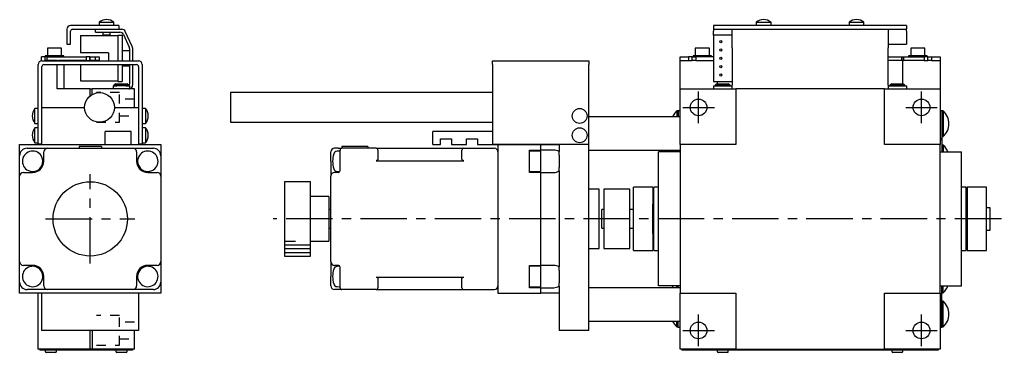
# Model space of a CAD drawing. Extents: x 28 to 598, y 17 to 379.
# Drawn here: x 308.5 to 572.7, y 220.2 to 309.8 of the extents above; entities that cross this region are included whole.
import ezdxf

# ---------------------------------------------------------------- set-up
doc = ezdxf.new("R2010")
doc.units = 0
doc.header["$LTSCALE"] = 10
doc.linetypes.add('CENTER', pattern=[2, 1.25, -0.25, 0.25, -0.25])
doc.linetypes.add('DOT', pattern=[0.5, 0.25, -0.25])
for name, color, linetype in [('1', 7, 'CONTINUOUS'), ('11', 7, 'CONTINUOUS'), ('2', 7, 'CONTINUOUS')]:
    doc.layers.add(name, color=color, linetype=linetype)

msp = doc.modelspace()

# ---------------------------------------------------------------- linework, layer by layer
at = {"layer": '1', "color": 7, "linetype": 'CONTINUOUS'}
for p, q in [((321.2, 307.15), (321.2, 303.15)), ((335.2, 308.15), (322.2, 308.15)), ((322.2, 303.15), (322.2, 306.65)), ((322.7, 307.15), (335.2, 307.15)), ((328.9, 306.35), (328.9, 307.15)), ((329.9, 309.047999), (331.9, 309.047999)), ((329.9, 309.047999), (329.9, 308.15)), ((331.9, 309.047999), (333.9, 309.047999)), ((333.9, 308.15), (333.9, 309.047999)), ((335.2, 308.15), (335.2, 307.15)), ((335.2, 307.15), (336.024653, 307.15)), ((338.806308, 302.550924), (336.930961, 306.572618)), ((547.249999, 308.15), (495.249999, 308.15)), ((495.249999, 308.15), (495.249999, 307.15)), ((495.249999, 307.15), (500.249999, 307.15)), ((495.249999, 307.15), (495.249999, 306.65)), ((495.249999, 305.6), (495.249999, 306.65)), ((500.249999, 307.15), (542.249999, 307.15)), ((500.249999, 306.572618), (500.249999, 307.15)), ((500.249999, 302.550924), (500.249999, 306.572618)), ((506.749999, 309.047999), (510.749999, 309.047999)), ((506.749999, 309.047999), (506.749999, 308.15)), ((510.749999, 308.15), (510.749999, 309.047999)), ((531.749999, 309.047999), (535.749999, 309.047999)), ((531.749999, 309.047999), (531.749999, 308.15)), ((535.749999, 308.15), (535.749999, 309.047999)), ((542.249999, 307.15), (542.249999, 306.572618)), ((542.249999, 307.15), (547.249999, 307.15)), ((542.249999, 306.572618), (542.249999, 302.550924)), ((547.249999, 308.15), (547.249999, 307.15)), ((547.249999, 306.65), (547.249999, 307.15)), ((547.249999, 306.65), (547.249999, 303.15)), ((324.9, 305.45), (324.9, 300.85)), ((324.9, 305.45), (334.9, 305.45)), ((328.9, 306.35), (335.514997, 306.35)), ((330.9, 306.35), (330.9, 305.65)), ((330.9, 305.65), (331.9, 305.65)), ((330.9, 305.65), (331.1, 305.45)), ((331.9, 305.65), (332.9, 305.65)), ((332.7, 305.45), (332.9, 305.65)), ((332.9, 305.65), (332.9, 306.35)), ((334.9, 305.6), (334.9, 298.65)), ((334.9, 305.6), (336.1, 305.6)), ((336.1, 305.6), (336.1, 298.65)), ((336.421305, 305.772618), (338.006308, 302.373568)), ((500.249999, 305.6), (495.249999, 305.6)), ((500.249999, 305.6), (495.249999, 305.6)), ((495.249999, 305.6), (495.249999, 293.1)), ((317.9, 302.05), (316, 302.05)), ((316, 302.05), (316, 300.05)), ((319.8, 302.05), (317.9, 302.05)), ((319.8, 300.05), (319.8, 302.05)), ((321.2, 303.15), (322.2, 303.15)), ((338.1, 301.35), (336.1, 301.35)), ((338.1, 301.95095), (338.1, 298.65)), ((338.9, 302.128305), (338.9, 298.65)), ((494.149999, 302.05), (490.349999, 302.05)), ((490.349999, 302.05), (490.349999, 300.05)), ((494.149999, 300.05), (494.149999, 302.05)), ((500.249999, 302.128305), (500.249999, 302.550924)), ((500.249999, 302.128305), (500.249999, 292.15)), ((542.249999, 303.15), (547.249999, 303.15)), ((542.249999, 302.550924), (542.249999, 302.128305)), ((542.249999, 292.15), (542.249999, 302.128305)), ((552.149999, 302.05), (548.349999, 302.05)), ((548.349999, 302.05), (548.349999, 300.05)), ((552.149999, 300.05), (552.149999, 302.05)), ((315.4, 299.75), (314.4, 299.75)), ((314.4, 298.644987), (314.4, 299.75)), ((314.5, 298.65), (340.5, 298.65)), ((317.9, 300.05), (315.4, 300.05)), ((315.4, 300.05), (315.4, 299.75)), ((315.4, 298.75), (315.4, 299.75)), ((315.9, 299.75), (315.4, 299.75)), ((318.63673, 298.75), (315.4, 298.75)), ((315.9, 298.75), (315.9, 299.75)), ((315.9, 299.75), (326.4, 299.75)), ((320.4, 300.05), (317.9, 300.05)), ((318.63673, 298.65), (318.63673, 298.75)), ((318.63673, 298.75), (319.042282, 298.75)), ((326.4, 298.75), (319.042282, 298.75)), ((320.4, 299.75), (320.4, 300.05)), ((320.4, 298.75), (320.4, 298.65)), ((332.4, 300.85), (324.9, 300.85)), ((326.4, 299.75), (326.4, 298.75)), ((327.4, 299.75), (326.4, 299.75)), ((326.4, 298.75), (327.4, 298.75)), ((327.4, 298.75), (327.4, 299.75)), ((327.4, 299.75), (327.4, 298.75)), ((327.4, 299.75), (328.9, 299.75)), ((328.9, 298.75), (327.4, 298.75)), ((328.9, 298.75), (328.9, 299.75)), ((328.9, 299.75), (329.9, 299.75)), ((329.9, 298.75), (328.9, 298.75)), ((329.9, 299.75), (329.9, 298.75)), ((332.4, 300.85), (332.4, 298.65)), ((435.749999, 297.65), (435.749999, 298.65)), ((435.749999, 298.65), (461.749999, 298.65)), ((461.749999, 298.65), (461.749999, 297.65)), ((486.249999, 298.75), (486.249999, 299.75)), ((486.249999, 299.75), (488.549999, 299.75)), ((486.249999, 298.75), (488.549999, 298.75)), ((486.249999, 291.15), (486.249999, 298.75)), ((488.549999, 299.75), (488.549999, 298.75)), ((489.549999, 299.75), (488.549999, 299.75)), ((488.549999, 298.75), (489.549999, 298.75)), ((489.549999, 298.75), (489.549999, 299.75)), ((489.549999, 299.75), (490.549999, 299.75)), ((490.549999, 298.75), (489.549999, 298.75)), ((490.349999, 300.05), (489.749999, 300.05)), ((494.749999, 300.05), (489.749999, 300.05)), ((489.749999, 300.05), (489.749999, 299.75)), ((494.149999, 300.05), (490.349999, 300.05)), ((490.349999, 300.05), (494.149999, 300.05)), ((490.549999, 299.75), (490.549999, 298.75)), ((490.549999, 299.75), (490.549999, 298.75)), ((492.249999, 299.75), (490.549999, 299.75)), ((490.549999, 298.75), (495.249999, 298.75)), ((495.249999, 299.75), (492.249999, 299.75)), ((494.749999, 300.05), (494.149999, 300.05)), ((494.749999, 299.75), (494.749999, 300.05)), ((542.249999, 299.75), (545.949999, 299.75)), ((546.249999, 298.75), (542.249999, 298.75)), ((545.949999, 298.75), (545.949999, 299.75)), ((545.949999, 299.75), (546.449999, 299.75)), ((545.949999, 299.75), (545.949999, 298.75)), ((546.249999, 292.45), (546.249999, 298.75)), ((546.249999, 298.75), (546.42002, 298.75)), ((546.449999, 298.75), (546.42002, 298.75)), ((546.449999, 299.75), (546.449999, 298.75)), ((546.449999, 299.75), (550.249999, 299.75)), ((551.949999, 298.75), (546.449999, 298.75)), ((552.749999, 300.05), (547.749999, 300.05)), ((548.349999, 300.05), (547.749999, 300.05)), ((547.749999, 300.05), (547.749999, 299.75)), ((552.149999, 300.05), (548.349999, 300.05)), ((548.349999, 300.05), (552.149999, 300.05)), ((550.249999, 299.75), (551.949999, 299.75)), ((551.949999, 299.75), (551.949999, 298.75)), ((551.949999, 299.75), (551.949999, 298.75)), ((552.949999, 299.75), (551.949999, 299.75)), ((551.949999, 298.75), (552.949999, 298.75)), ((552.749999, 300.05), (552.149999, 300.05)), ((552.749999, 299.75), (552.749999, 300.05)), ((552.949999, 298.75), (552.949999, 299.75)), ((552.949999, 299.75), (553.949999, 299.75)), ((553.949999, 298.75), (552.949999, 298.75)), ((553.949999, 299.75), (553.949999, 298.75)), ((553.949999, 299.75), (556.249999, 299.75)), ((553.949999, 298.75), (556.249999, 298.75)), ((556.249999, 299.75), (556.249999, 298.75)), ((556.249999, 298.75), (556.249999, 291.15)), ((313.5, 276.25), (313.5, 297.65)), ((314.5, 276.25), (314.5, 297.15)), ((315, 297.65), (340, 297.65)), ((318.63673, 291.15), (318.63673, 297.65)), ((320.4, 297.65), (320.4, 291.15)), ((324.9, 297.65), (324.9, 293.25)), ((334.9, 297.65), (334.9, 293.1)), ((336.1, 297.65), (336.1, 293.1)), ((336.1, 297.35), (338.1, 297.35)), ((338.1, 297.65), (338.1, 292.35)), ((338.9, 297.65), (338.9, 292.15)), ((340.5, 297.15), (340.5, 276.25)), ((341.5, 297.65), (341.5, 276.25)), ((435.749999, 297.65), (435.749999, 276.25)), ((461.749999, 276.25), (461.749999, 297.65)), ((313.4, 291.15), (313.4, 285.85)), ((313.5, 291.15), (313.4, 291.15)), ((327.470754, 291.15), (318.63673, 291.15)), ((324.9, 293.25), (334.9, 293.25)), ((327.470754, 291.15), (327.986969, 291.15)), ((327.470754, 289.248857), (327.470754, 291.15)), ((339.4, 291.15), (327.986969, 291.15)), ((327.986969, 289.606545), (327.986969, 291.15)), ((333.7, 291.95), (333.7, 291.15)), ((333.7, 291.95), (334.7, 291.95)), ((334.4, 292.45), (333.9, 292.161325)), ((337.9, 292.161325), (333.9, 292.161325)), ((333.9, 292.161325), (333.9, 291.95)), ((334.4, 292.45), (337.4, 292.45)), ((337.1, 291.95), (334.7, 291.95)), ((334.9, 293.1), (336.1, 293.1)), ((337.1, 291.95), (338.1, 291.95)), ((337.9, 292.161325), (337.4, 292.45)), ((337.9, 291.95), (337.9, 292.161325)), ((337.9, 291.15), (338.1, 291.170204)), ((338.1, 291.95), (338.1, 291.170204)), ((339.4, 286.15), (339.4, 291.15)), ((486.249999, 291.15), (501.249999, 291.15)), ((486.249999, 276.15), (486.249999, 291.15)), ((495.249999, 293.1), (500.249999, 293.1)), ((495.249999, 291.95), (495.249999, 291.15)), ((495.249999, 291.95), (496.249999, 291.95)), ((495.649999, 291.15), (496.249999, 291.170204)), ((496.249999, 292.45), (495.749999, 292.161325)), ((497.749999, 292.161325), (495.749999, 292.161325)), ((495.749999, 292.161325), (495.749999, 291.95)), ((496.249999, 293.1), (496.249999, 292.45)), ((496.249999, 292.45), (499.249999, 292.45)), ((496.249999, 291.95), (500.249999, 291.95)), ((496.249999, 291.170204), (500.249999, 291.170204)), ((499.749999, 292.161325), (497.749999, 292.161325)), ((499.749999, 292.161325), (499.249999, 292.45)), ((499.749999, 291.95), (499.749999, 292.161325)), ((500.249999, 291.170204), (500.249999, 292.15)), ((501.249999, 291.15), (501.249999, 276.15)), ((541.249999, 291.15), (501.249999, 291.15)), ((541.249999, 276.15), (541.249999, 291.15)), ((541.249999, 291.15), (556.249999, 291.15)), ((542.249999, 292.15), (542.249999, 291.170204)), ((542.249999, 291.95), (546.249999, 291.95)), ((542.249999, 291.170204), (546.249999, 291.170204)), ((543.249999, 292.45), (542.749999, 292.161325)), ((544.749999, 292.161325), (542.749999, 292.161325)), ((542.749999, 292.161325), (542.749999, 291.95)), ((543.249999, 292.45), (546.249999, 292.45)), ((546.749999, 292.161325), (544.749999, 292.161325)), ((546.749999, 292.161325), (546.249999, 292.45)), ((546.249999, 291.95), (547.249999, 291.95)), ((546.249999, 291.170204), (546.849999, 291.15)), ((546.749999, 291.95), (546.749999, 292.161325)), ((547.249999, 291.95), (547.249999, 291.15)), ((556.249999, 291.15), (556.249999, 276.15)), ((365.250001, 290.15), (365.250001, 282.15)), ((435.749999, 290.15), (365.250001, 290.15)), ((312.602001, 283.85), (312.602001, 285.85)), ((313.5, 285.85), (312.602001, 285.85)), ((314.5, 286.15), (326, 286.15)), ((334, 286.15), (340.5, 286.15)), ((342.397999, 285.85), (341.5, 285.85)), ((342.397999, 285.85), (342.397999, 283.868113)), ((312.602001, 281.85), (312.602001, 283.85)), ((342.397999, 283.868113), (342.397999, 281.85)), ((486.249999, 283.65), (461.749999, 283.65)), ((485.407386, 285.199999), (485.407386, 283.65)), ((485.75, 285.199999), (485.407386, 285.199999)), ((485.75, 285.250005), (485.75, 283.65)), ((486.25, 285.250005), (485.75, 285.250005)), ((556.749998, 285.250005), (556.249998, 285.250005)), ((556.749998, 285.250005), (556.749998, 281.750005)), ((557.092612, 285.199999), (556.749998, 285.199999)), ((557.092612, 285.199999), (557.092612, 281.749999)), ((312.602001, 281.85), (313.5, 281.85)), ((312.602001, 278.65), (312.602001, 280.65)), ((313.5, 280.65), (312.602001, 280.65)), ((313.4, 281.85), (313.4, 280.65)), ((341.5, 281.85), (342.397999, 281.85)), ((342.397999, 280.65), (341.5, 280.65)), ((342.397999, 280.65), (342.397999, 278.668113)), ((365.250001, 282.15), (435.749999, 282.15)), ((556.749998, 281.750005), (556.749998, 278.750005)), ((557.092612, 281.749999), (557.092612, 278.299999)), ((312.602001, 276.65), (312.602001, 278.65)), ((331.5, 276.15), (331.5, 279.65)), ((338.5, 279.65), (331.5, 279.65)), ((338.5, 276.15), (338.5, 279.65)), ((342.397999, 278.668113), (342.397999, 276.65)), ((419.749999, 276.15), (419.749999, 279.65)), ((435.749999, 279.65), (419.749999, 279.65)), ((421.749999, 277.65), (424.749999, 277.65)), ((421.749999, 276.15), (421.749999, 277.65)), ((424.749999, 277.65), (424.749999, 276.15)), ((428.749999, 277.65), (431.749999, 277.65)), ((428.749999, 276.15), (428.749999, 277.65)), ((431.749999, 277.65), (431.749999, 276.15)), ((556.749998, 277.750005), (556.249998, 277.750005)), ((556.749998, 278.750005), (556.749998, 277.750005)), ((556.749998, 278.299999), (557.092612, 278.299999)), ((556.749998, 277.750005), (556.749998, 277.450005)), ((308.5, 273.15), (308.5, 276.15)), ((308.5, 276.15), (331.5, 276.15)), ((310.5, 275.15), (314.585786, 275.15)), ((310.5, 275.15), (311.851768, 275.15)), ((312.602001, 276.65), (313.5, 276.65)), ((313.4, 276.65), (313.4, 276.15)), ((314.5, 276.25), (313.5, 276.25)), ((314.5, 276.15), (314.5, 276.25)), ((314.585786, 275.15), (316, 275.15)), ((316, 275.15), (339, 275.15)), ((324.5, 275.65), (324.5, 275.15)), ((330.5, 275.65), (324.5, 275.65)), ((330.5, 275.65), (330.5, 275.15)), ((331.5, 276.15), (338.5, 276.15)), ((338.5, 276.15), (346.5, 276.15)), ((339, 275.15), (340.414214, 275.15)), ((340.414214, 275.15), (344.5, 275.15)), ((341.5, 276.25), (340.5, 276.25)), ((340.5, 276.25), (340.5, 276.15)), ((341.5, 276.65), (342.397999, 276.65)), ((343.148232, 275.15), (344.5, 275.15)), ((346.5, 276.15), (346.5, 273.15)), ((394.249999, 275.15), (393.249999, 275.15)), ((394.249999, 275.15), (395.249999, 275.15)), ((395.249999, 275.65), (395.249999, 275.15)), ((402.249999, 275.65), (395.249999, 275.65)), ((404.449999, 275.15), (395.249999, 275.15)), ((402.249999, 275.65), (402.249999, 275.15)), ((404.449999, 275.15), (428.049999, 275.15)), ((419.749999, 276.15), (421.749999, 276.15)), ((424.749999, 276.15), (428.749999, 276.15)), ((428.049999, 275.15), (436.249999, 275.15)), ((431.749999, 276.15), (437.249999, 276.15)), ((435.749999, 276.25), (461.749999, 276.25)), ((437.249999, 276.15), (437.249999, 236.15)), ((437.249999, 276.15), (448.749999, 276.15)), ((447.749999, 276.15), (447.749999, 276.25)), ((448.749999, 274.65), (448.749999, 276.15)), ((448.749999, 276.15), (453.749999, 276.15)), ((453.749999, 276.25), (453.749999, 276.15)), ((453.749999, 276.15), (453.749999, 274.248076)), ((461.749999, 226.15), (461.749999, 276.25)), ((501.249999, 276.15), (486.249999, 276.15)), ((486.249999, 276.15), (486.249999, 236.15)), ((556.249999, 276.15), (541.249999, 276.15)), ((556.249998, 277.450005), (556.749998, 277.450005)), ((556.249999, 236.15), (556.249999, 276.15)), ((556.749998, 277.450005), (556.749998, 276.450005)), ((556.749998, 276.450005), (556.749998, 274.15)), ((557.092612, 275.999999), (556.749998, 275.999999)), ((557.092612, 275.999999), (557.092612, 274.15)), ((308.5, 269.064214), (308.5, 273.15)), ((308.5, 271.798232), (308.5, 273.15)), ((315, 271.65), (315, 274.15)), ((340, 274.15), (340, 271.65)), ((346.5, 273.15), (346.5, 269.064214)), ((346.5, 273.15), (346.5, 271.798232)), ((392.249999, 271.65), (392.249999, 274.15)), ((394.749999, 274.4), (393.946275, 274.357879)), ((394.749999, 273.15), (394.749999, 274.65)), ((394.749999, 269.064214), (394.749999, 273.15)), ((404.940392, 272.200687), (404.935015, 272.176742)), ((404.944587, 272.224867), (404.940392, 272.200687)), ((404.947591, 272.249224), (404.944587, 272.224867)), ((404.949397, 272.273698), (404.947591, 272.249224)), ((404.949999, 272.298232), (404.949397, 272.273698)), ((404.949999, 274.65), (404.949999, 273.15)), ((404.949999, 273.15), (404.949999, 272.298232)), ((427.549999, 273.15), (427.549999, 274.65)), ((427.549999, 272.298232), (427.549999, 273.15)), ((427.550601, 272.273698), (427.549999, 272.298232)), ((427.552407, 272.249224), (427.550601, 272.273698)), ((427.555411, 272.224867), (427.552407, 272.249224)), ((427.559606, 272.200687), (427.555411, 272.224867)), ((427.564983, 272.176742), (427.559606, 272.200687)), ((445.749999, 274.65), (448.749999, 274.65)), ((445.749999, 268.65), (445.749999, 274.65)), ((448.749999, 274.4), (445.749999, 274.4)), ((452.249999, 274.65), (448.749999, 274.65)), ((448.749999, 268.9), (448.749999, 274.4)), ((453.749999, 273.308312), (453.749999, 274.248076)), ((453.749999, 273.308312), (453.749999, 269.991688)), ((461.749999, 274.65), (486.249999, 274.65)), ((480.449999, 238.15), (480.449999, 274.15)), ((486.249999, 274.15), (480.449999, 274.15)), ((485.407386, 274.65), (485.407386, 274.15)), ((485.75, 274.65), (485.75, 274.15)), ((556.249999, 274.15), (562.049999, 274.15)), ((562.049999, 238.15), (562.049999, 274.15)), ((392.249999, 271.65), (392.249999, 267.65)), ((404.474533, 271.798835), (404.449999, 271.798232)), ((404.449999, 271.798232), (428.049999, 271.798232)), ((404.499008, 271.80064), (404.474533, 271.798835)), ((404.523364, 271.803644), (404.499008, 271.80064)), ((404.547544, 271.80784), (404.523364, 271.803644)), ((404.571489, 271.813217), (404.547544, 271.80784)), ((404.595141, 271.819762), (404.571489, 271.813217)), ((404.618444, 271.82746), (404.595141, 271.819762)), ((404.641341, 271.836293), (404.618444, 271.82746)), ((404.663777, 271.846238), (404.641341, 271.836293)), ((404.685697, 271.857272), (404.663777, 271.846238)), ((404.70705, 271.869368), (404.685697, 271.857272)), ((404.727784, 271.882497), (404.70705, 271.869368)), ((404.747849, 271.896629), (404.727784, 271.882497)), ((404.767196, 271.911727), (404.747849, 271.896629)), ((404.785778, 271.927757), (404.767196, 271.911727)), ((404.803552, 271.944679), (404.785778, 271.927757)), ((404.820475, 271.962453), (404.803552, 271.944679)), ((404.836504, 271.981036), (404.820475, 271.962453)), ((404.851603, 272.000383), (404.836504, 271.981036)), ((404.865734, 272.020447), (404.851603, 272.000383)), ((404.878863, 272.041181), (404.865734, 272.020447)), ((404.89096, 272.062534), (404.878863, 272.041181)), ((404.901994, 272.084455), (404.89096, 272.062534)), ((404.911939, 272.106891), (404.901994, 272.084455)), ((404.920771, 272.129787), (404.911939, 272.106891)), ((404.928469, 272.15309), (404.920771, 272.129787)), ((404.935015, 272.176742), (404.928469, 272.15309)), ((427.571529, 272.15309), (427.564983, 272.176742)), ((427.579227, 272.129787), (427.571529, 272.15309)), ((427.588059, 272.106891), (427.579227, 272.129787)), ((427.598004, 272.084455), (427.588059, 272.106891)), ((427.609038, 272.062534), (427.598004, 272.084455)), ((427.621135, 272.041181), (427.609038, 272.062534)), ((427.634264, 272.020447), (427.621135, 272.041181)), ((427.648395, 272.000383), (427.634264, 272.020447)), ((427.663494, 271.981036), (427.648395, 272.000383)), ((427.679523, 271.962453), (427.663494, 271.981036)), ((427.696446, 271.944679), (427.679523, 271.962453)), ((427.714219, 271.927757), (427.696446, 271.944679)), ((427.732802, 271.911727), (427.714219, 271.927757)), ((427.752149, 271.896629), (427.732802, 271.911727)), ((427.772214, 271.882497), (427.752149, 271.896629)), ((427.792948, 271.869368), (427.772214, 271.882497)), ((427.814301, 271.857272), (427.792948, 271.869368)), ((427.836221, 271.846238), (427.814301, 271.857272)), ((427.858657, 271.836293), (427.836221, 271.846238)), ((427.881554, 271.82746), (427.858657, 271.836293)), ((427.904857, 271.819762), (427.881554, 271.82746)), ((427.928509, 271.813217), (427.904857, 271.819762)), ((427.952454, 271.80784), (427.928509, 271.813217)), ((427.976634, 271.803644), (427.952454, 271.80784)), ((428.00099, 271.80064), (427.976634, 271.803644)), ((428.025465, 271.798835), (428.00099, 271.80064)), ((428.049999, 271.798232), (428.025465, 271.798835)), ((453.749999, 269.051924), (453.749999, 269.991688)), ((308.5, 267.65), (308.5, 269.064214)), ((308.5, 244.65), (308.5, 267.65)), ((309.5, 268.65), (312, 268.65)), ((343, 268.65), (345.5, 268.65)), ((346.5, 269.064214), (346.5, 267.65)), ((346.5, 267.65), (346.5, 244.65)), ((392.249999, 244.65), (392.249999, 267.65)), ((394.249999, 268.65), (393.249999, 268.65)), ((393.946275, 268.942121), (394.684962, 268.903408)), ((445.749999, 268.9), (448.749999, 268.9)), ((448.749999, 268.65), (445.749999, 268.65)), ((448.749999, 243.65), (448.749999, 268.65)), ((448.749999, 268.65), (452.249999, 268.65)), ((453.749999, 269.051924), (453.749999, 243.248076)), ((379.749999, 266.15), (379.749999, 246.15)), ((386.749999, 266.15), (379.749999, 266.15)), ((386.749999, 246.15), (386.749999, 266.15)), ((473.749999, 247.65), (473.749999, 264.65)), ((478.949999, 264.65), (473.749999, 264.65)), ((478.949999, 264.65), (478.949999, 247.65)), ((478.949999, 264.65), (478.949999, 260.1)), ((479.249999, 247.65), (479.249999, 264.65)), ((480.449999, 264.65), (479.249999, 264.65)), ((563.249999, 264.65), (562.049999, 264.65)), ((563.249999, 247.65), (563.249999, 264.65)), ((563.549999, 264.65), (563.549999, 260.1)), ((563.549999, 264.65), (563.549999, 247.65)), ((568.749999, 264.65), (563.549999, 264.65)), ((568.749999, 247.65), (568.749999, 264.65)), ((391.749999, 262.15), (386.749999, 262.15)), ((391.749999, 262.15), (391.749999, 250.15)), ((464.499999, 264.15), (461.749999, 264.15)), ((464.499999, 248.15), (464.499999, 264.15)), ((465.749999, 264.15), (465.749999, 248.15)), ((472.749999, 264.15), (465.749999, 264.15)), ((472.749999, 248.15), (472.749999, 264.15)), ((478.949999, 260.1), (478.949999, 259.149995)), ((478.949999, 252.2), (478.949999, 260.1)), ((479.249999, 260.1), (478.949999, 260.1)), ((563.549999, 260.1), (563.249999, 260.1)), ((563.549999, 260.1), (563.549999, 259.149995)), ((563.549999, 252.2), (563.549999, 260.1)), ((569.749999, 259.15), (568.749999, 259.15)), ((569.749999, 258.775), (569.749999, 259.15)), ((569.749999, 253.15), (569.749999, 259.15)), ((392.249999, 258.65), (391.749999, 258.65)), ((465.249999, 253.65), (465.249999, 258.65)), ((465.749999, 258.65), (465.249999, 258.65)), ((473.749999, 258.65), (472.749999, 258.65)), ((391.749999, 253.65), (392.249999, 253.65)), ((465.249999, 253.65), (465.749999, 253.65)), ((472.749999, 253.65), (473.749999, 253.65)), ((478.949999, 253.150005), (478.949999, 252.2)), ((478.949999, 252.2), (478.949999, 247.65)), ((478.949999, 252.2), (479.249999, 252.2)), ((563.249999, 252.2), (563.549999, 252.2)), ((563.549999, 253.150005), (563.549999, 252.2)), ((563.549999, 252.2), (563.549999, 247.65)), ((568.749999, 253.15), (569.749999, 253.15)), ((569.749999, 253.15), (569.749999, 253.525)), ((386.749999, 250.15), (391.749999, 250.15)), ((379.749999, 246.15), (386.749999, 246.15)), ((461.749999, 248.15), (464.499999, 248.15)), ((465.749999, 248.15), (472.749999, 248.15)), ((473.749999, 247.65), (478.949999, 247.65)), ((479.249999, 247.65), (480.449999, 247.65)), ((562.049999, 247.65), (563.249999, 247.65)), ((563.549999, 247.65), (568.749999, 247.65)), ((308.5, 243.235786), (308.5, 244.65)), ((308.5, 239.15), (308.5, 243.235786)), ((312, 243.65), (309.5, 243.65)), ((345.5, 243.65), (343, 243.65)), ((346.5, 244.65), (346.5, 243.235786)), ((346.5, 243.235786), (346.5, 239.15)), ((392.249999, 244.65), (392.249999, 240.65)), ((394.249999, 243.65), (393.249999, 243.65)), ((394.684962, 243.396592), (393.946275, 243.357879)), ((394.749999, 239.15), (394.749999, 243.235786)), ((445.749999, 243.65), (448.749999, 243.65)), ((445.749999, 237.65), (445.749999, 243.65)), ((448.749999, 243.4), (445.749999, 243.4)), ((452.249999, 243.65), (448.749999, 243.65)), ((448.749999, 237.9), (448.749999, 243.4)), ((453.749999, 242.308312), (453.749999, 243.248076)), ((308.5, 239.15), (308.5, 240.501768)), ((315, 238.15), (315, 240.65)), ((340, 240.65), (340, 238.15)), ((346.5, 240.501768), (346.5, 239.15)), ((392.249999, 238.15), (392.249999, 240.65)), ((404.449999, 240.501768), (428.049999, 240.501768)), ((404.449999, 240.501768), (404.474533, 240.501165)), ((404.474533, 240.501165), (404.499008, 240.49936)), ((404.499008, 240.49936), (404.523364, 240.496356)), ((404.523364, 240.496356), (404.547544, 240.49216)), ((404.547544, 240.49216), (404.571489, 240.486783)), ((404.571489, 240.486783), (404.595141, 240.480238)), ((404.595141, 240.480238), (404.618444, 240.47254)), ((404.618444, 240.47254), (404.641341, 240.463707)), ((427.858657, 240.463707), (427.881554, 240.47254)), ((427.881554, 240.47254), (427.904857, 240.480238)), ((427.904857, 240.480238), (427.928509, 240.486783)), ((427.928509, 240.486783), (427.952454, 240.49216)), ((427.952454, 240.49216), (427.976634, 240.496356)), ((427.976634, 240.496356), (428.00099, 240.49936)), ((428.00099, 240.49936), (428.025465, 240.501165)), ((428.025465, 240.501165), (428.049999, 240.501768)), ((453.749999, 242.308312), (453.749999, 238.991688)), ((308.5, 236.15), (308.5, 239.15)), ((346.5, 239.15), (346.5, 236.15)), ((393.946275, 237.942121), (394.749999, 237.9)), ((394.749999, 237.65), (394.749999, 239.15)), ((404.641341, 240.463707), (404.663777, 240.453762)), ((404.663777, 240.453762), (404.685697, 240.442728)), ((404.685697, 240.442728), (404.70705, 240.430632)), ((404.70705, 240.430632), (404.727784, 240.417503)), ((404.727784, 240.417503), (404.747849, 240.403371)), ((404.747849, 240.403371), (404.767196, 240.388273)), ((404.767196, 240.388273), (404.785778, 240.372243)), ((404.785778, 240.372243), (404.803552, 240.355321)), ((404.803552, 240.355321), (404.820475, 240.337547)), ((404.820475, 240.337547), (404.836504, 240.318964)), ((404.836504, 240.318964), (404.851603, 240.299617)), ((404.851603, 240.299617), (404.865734, 240.279553)), ((404.865734, 240.279553), (404.878863, 240.258819)), ((404.878863, 240.258819), (404.89096, 240.237466)), ((404.89096, 240.237466), (404.901994, 240.215545)), ((404.901994, 240.215545), (404.911939, 240.193109)), ((404.911939, 240.193109), (404.920771, 240.170213)), ((404.920771, 240.170213), (404.928469, 240.14691)), ((404.928469, 240.14691), (404.935015, 240.123258)), ((404.935015, 240.123258), (404.940392, 240.099313)), ((404.940392, 240.099313), (404.944587, 240.075133)), ((404.944587, 240.075133), (404.947591, 240.050776)), ((404.947591, 240.050776), (404.949397, 240.026302)), ((404.949397, 240.026302), (404.949999, 240.001768)), ((404.949999, 240.001768), (404.949999, 239.15)), ((404.949999, 239.15), (404.949999, 237.65)), ((427.549999, 240.001768), (427.550601, 240.026302)), ((427.549999, 239.15), (427.549999, 240.001768)), ((427.549999, 237.65), (427.549999, 239.15)), ((427.550601, 240.026302), (427.552407, 240.050776)), ((427.552407, 240.050776), (427.555411, 240.075133)), ((427.555411, 240.075133), (427.559606, 240.099313)), ((427.559606, 240.099313), (427.564983, 240.123258)), ((427.564983, 240.123258), (427.571529, 240.14691)), ((427.571529, 240.14691), (427.579227, 240.170213)), ((427.579227, 240.170213), (427.588059, 240.193109)), ((427.588059, 240.193109), (427.598004, 240.215545)), ((427.598004, 240.215545), (427.609038, 240.237466)), ((427.609038, 240.237466), (427.621135, 240.258819)), ((427.621135, 240.258819), (427.634264, 240.279553)), ((427.634264, 240.279553), (427.648395, 240.299617)), ((427.648395, 240.299617), (427.663494, 240.318964)), ((427.663494, 240.318964), (427.679523, 240.337547)), ((427.679523, 240.337547), (427.696446, 240.355321)), ((427.696446, 240.355321), (427.714219, 240.372243)), ((427.714219, 240.372243), (427.732802, 240.388273)), ((427.732802, 240.388273), (427.752149, 240.403371)), ((427.752149, 240.403371), (427.772214, 240.417503)), ((427.772214, 240.417503), (427.792948, 240.430632)), ((427.792948, 240.430632), (427.814301, 240.442728)), ((427.814301, 240.442728), (427.836221, 240.453762)), ((427.836221, 240.453762), (427.858657, 240.463707)), ((445.749999, 237.9), (448.749999, 237.9)), ((453.749999, 238.051924), (453.749999, 238.991688)), ((453.749999, 238.051924), (453.749999, 236.15)), ((486.249999, 238.15), (480.449999, 238.15)), ((485.407386, 237.65), (485.407386, 238.15)), ((485.75, 237.65), (485.75, 238.15)), ((556.249999, 238.15), (562.049999, 238.15)), ((556.749998, 235.849995), (556.749998, 238.15)), ((557.092612, 236.300001), (557.092612, 238.15)), ((346.5, 236.15), (308.5, 236.15)), ((314.585786, 237.15), (310.5, 237.15)), ((311.851768, 237.15), (310.5, 237.15)), ((313.4, 236.15), (313.4, 221.15)), ((314.5, 226.15), (314.5, 236.15)), ((316, 237.15), (314.585786, 237.15)), ((339, 237.15), (316, 237.15)), ((340.414214, 237.15), (339, 237.15)), ((344.5, 237.15), (340.414214, 237.15)), ((340.5, 236.15), (340.5, 226.15)), ((344.5, 237.15), (343.148232, 237.15)), ((394.249999, 237.15), (393.249999, 237.15)), ((395.249999, 237.15), (394.249999, 237.15)), ((404.449999, 237.15), (395.249999, 237.15)), ((404.449999, 237.15), (428.049999, 237.15)), ((428.049999, 237.15), (436.249999, 237.15)), ((437.249999, 236.15), (448.749999, 236.15)), ((448.749999, 237.65), (445.749999, 237.65)), ((448.749999, 236.15), (448.749999, 237.65)), ((448.749999, 237.65), (452.249999, 237.65)), ((453.749999, 236.15), (448.749999, 236.15)), ((453.749999, 236.15), (453.749999, 226.15)), ((486.249999, 237.65), (461.749999, 237.65)), ((486.249999, 221.15), (486.249999, 236.15)), ((486.249999, 236.15), (501.249999, 236.15)), ((501.249999, 236.15), (501.249999, 221.15)), ((541.249999, 221.15), (541.249999, 236.15)), ((541.249999, 236.15), (556.249999, 236.15)), ((556.249999, 236.15), (556.249999, 221.15)), ((556.749998, 236.300001), (557.092612, 236.300001)), ((556.749998, 234.849995), (556.749998, 235.849995)), ((556.249998, 234.849995), (556.749998, 234.849995)), ((556.749998, 234.549995), (556.249999, 234.549995)), ((556.749998, 234.549995), (556.749998, 234.849995)), ((556.749998, 233.549995), (556.749998, 234.549995)), ((557.092612, 234.000001), (556.749998, 234.000001)), ((556.749998, 230.549995), (556.749998, 233.549995)), ((557.092612, 230.550001), (557.092612, 234.000001)), ((556.749998, 227.049995), (556.749998, 230.549995)), ((557.092612, 227.100001), (557.092612, 230.550001)), ((461.749999, 228.65), (486.249999, 228.65)), ((485.407386, 227.100001), (485.407386, 228.65)), ((485.75, 227.049995), (485.75, 228.65)), ((340.5, 226.15), (314.5, 226.15)), ((327.470754, 221.15), (327.470754, 226.15)), ((327.986969, 226.15), (327.986969, 221.15)), ((339.4, 221.15), (339.4, 226.15)), ((461.749999, 226.15), (453.749999, 226.15)), ((485.407386, 227.100001), (485.75, 227.100001)), ((485.75, 227.049995), (486.25, 227.049995)), ((556.249998, 227.049995), (556.749998, 227.049995)), ((556.749998, 227.100001), (557.092612, 227.100001)), ((327.470754, 221.15), (313.4, 221.15)), ((313.9, 221.15), (313.9, 220.85)), ((315.9, 220.85), (313.9, 220.85)), ((315.4, 220.6), (315.4, 220.5)), ((316.9, 220.25), (315.65, 220.25)), ((326.032834, 220.85), (315.9, 220.85)), ((318.15, 220.25), (316.9, 220.25)), ((318.4, 220.5), (318.4, 220.6)), ((327.97699, 220.85), (326.032834, 220.85)), ((327.97699, 221.15), (327.470754, 221.15)), ((328.144369, 220.85), (327.97699, 220.85)), ((339.4, 221.15), (327.986969, 221.15)), ((328.144369, 221.15), (328.144369, 220.85)), ((330.144369, 220.85), (328.144369, 220.85)), ((336.9, 220.85), (330.144369, 220.85)), ((334.4, 220.6), (334.4, 220.5)), ((335.9, 220.25), (334.65, 220.25)), ((337.15, 220.25), (335.9, 220.25)), ((338.9, 220.85), (336.9, 220.85)), ((337.4, 220.5), (337.4, 220.6)), ((338.9, 221.15), (338.9, 220.85)), ((501.249999, 221.15), (486.249999, 221.15)), ((486.749999, 221.15), (486.749999, 220.85)), ((488.749999, 220.85), (486.749999, 220.85)), ((553.749999, 220.85), (488.749999, 220.85)), ((496.249999, 220.6), (496.249999, 220.5)), ((498.999999, 220.25), (496.499999, 220.25)), ((499.249999, 220.5), (499.249999, 220.6)), ((501.249999, 221.15), (541.249999, 221.15)), ((556.249999, 221.15), (541.249999, 221.15)), ((543.249999, 220.6), (543.249999, 220.5)), ((545.999999, 220.25), (543.499999, 220.25)), ((546.249999, 220.5), (546.249999, 220.6)), ((555.749999, 220.85), (553.749999, 220.85)), ((555.749999, 221.15), (555.749999, 220.85))]:
    msp.add_line(p, q, dxfattribs=at)
at = {"layer": '1', "color": 4, "linetype": 'DOT'}
for p, q in [((335.4, 290.15), (329.171529, 290.15)), ((335.4, 282.15), (335.4, 290.15)), ((339.4, 288.4), (335.4, 288.4)), ((335.4, 283.9), (339.4, 283.9)), ((329.171523, 282.15), (335.4, 282.15)), ((335.4, 230.15), (329.171523, 230.15)), ((335.4, 222.15), (335.4, 230.15)), ((339.4, 228.4), (335.4, 228.4)), ((329.171529, 222.15), (335.4, 222.15)), ((335.4, 223.9), (339.4, 223.9))]:
    msp.add_line(p, q, dxfattribs=at)
at = {"layer": '1', "color": 7, "linetype": 'CONTINUOUS'}
for centre, radius in [((497.249999, 303.85), 0.3), ((497.249999, 301.6), 0.3), ((497.249999, 299.35), 0.3), ((497.249999, 297.1), 0.3), ((497.249999, 294.85), 0.3), ((330, 286.15), 4), ((491.249999, 286.15), 2.25), ((551.249999, 286.15), 2.25), ((459.249999, 283.85), 2), ((459.249999, 278.65), 2), ((327.5, 256.15), 10), ((491.249999, 226.15), 2.25), ((551.249999, 226.15), 2.25)]:
    msp.add_circle(centre, radius, dxfattribs=at)
for centre, radius, start, end in [((331.9, 306.55), 3.2, 51.317813, 128.682187), ((508.749999, 306.55), 3.2, 51.317813, 128.682187), ((533.749999, 306.55), 3.2, 51.317813, 128.682187), ((322.2, 307.15), 1, 90, 180), ((322.7, 306.65), 0.5, 90, 180), ((336.024653, 306.15), 1, 25, 90), ((335.514997, 305.35), 1, 25, 90), ((337.1, 301.95095), 1, 0, 25), ((337.9, 302.128305), 1, 0, 25), ((314.5, 297.65), 1, 90, 180), ((340.5, 297.65), 1, 0, 90), ((315, 297.15), 0.5, 90, 180), ((340, 297.15), 0.5, 0, 90), ((337.7, 292.35), 0.4, 300, 0), ((337.9, 292.15), 1, 281.536959, 0), ((315.1, 283.85), 3.2, 141.317813, 218.682187), ((339.9, 283.85), 3.2, 0, 38.682187), ((339.9, 283.85), 3.2, 321.317813, 0), ((488.45, 281.749999), 4.6, 131.409624, 155.603816), ((554.049998, 281.749999), 4.6, 0, 48.590376), ((315.1, 278.65), 3.2, 141.317813, 218.682187), ((339.9, 278.65), 3.2, 0, 38.682187), ((554.049998, 281.749999), 4.6, 311.40962, 0), ((339.9, 278.65), 3.2, 321.317813, 0), ((310.5, 273.15), 2, 90, 180), ((316, 274.15), 1, 90, 180), ((339, 274.15), 1, 0, 90), ((344.5, 273.15), 2, 0, 90), ((393.249999, 274.15), 1, 90, 180), ((395.249999, 274.65), 0.5, 90, 180), ((404.449999, 274.65), 0.5, 0, 90), ((428.049999, 274.65), 0.5, 90, 180), ((436.249999, 274.15), 1, 0, 90), ((554.049998, 272.549999), 4.6, 20.354425, 48.590375), ((312, 271.65), 2.75, 24.619977, 245.380023), ((311.996912, 271.657512), 2.749689, 359.84347, 24.450875), ((343.011526, 271.655696), 2.758123, 155.587333, 180.118321), ((343, 271.65), 2.75, 294.619977, 155.380023), ((399.749999, 271.65), 7, 163.448632, 196.551368), ((393.998611, 273.359249), 1, 92.999972, 163.448664), ((452.249999, 271.65), 3, 60, 90), ((488.45, 272.549999), 4.6, 152.837092, 159.645575), ((312, 271.65), 3, 270, 0), ((312, 271.65), 2.746592, 270, 0), ((343, 271.65), 3, 180, 270), ((343, 271.65), 2.746592, 180, 270), ((393.998611, 269.940751), 1, 196.551336, 267.000028), ((309.5, 267.65), 1, 90, 180), ((311.994294, 271.661479), 2.758076, 245.587121, 270.118533), ((343.007509, 271.653104), 2.749706, 269.843544, 294.450802), ((345.5, 267.65), 1, 0, 90), ((393.249999, 267.65), 1, 90, 180), ((394.249999, 269.15), 0.5, 270, 0), ((452.249999, 271.65), 3, 270, 300), ((309.5, 244.65), 1, 180, 270), ((312, 240.65), 2.75, 114.619977, 335.380023), ((311.992476, 240.646967), 2.749634, 89.843221, 114.451125), ((312, 240.65), 3, 0, 90), ((312, 240.65), 2.746592, 0, 90), ((343, 240.65), 3, 90, 180), ((343, 240.65), 2.746592, 90, 180), ((343, 240.65), 2.75, 204.619977, 65.380023), ((343.005696, 240.638474), 2.758123, 65.587333, 90.118321), ((345.5, 244.65), 1, 270, 0), ((393.249999, 244.65), 1, 180, 270), ((393.998611, 242.359249), 1, 92.999972, 163.448664), ((394.249999, 243.15), 0.5, 0, 90), ((452.249999, 240.65), 3, 60, 90), ((311.988474, 240.644304), 2.758123, 335.587333, 0.118321), ((343.003088, 240.642488), 2.749689, 179.84347, 204.450875), ((399.749999, 240.65), 7, 163.448632, 196.551368), ((310.5, 239.15), 2, 180, 270), ((316, 238.15), 1, 180, 270), ((339, 238.15), 1, 270, 0), ((344.5, 239.15), 2, 270, 0), ((393.249999, 238.15), 1, 180, 270), ((393.998611, 238.940751), 1, 196.551336, 267.000028), ((436.249999, 238.15), 1, 270, 0), ((452.249999, 240.65), 3, 270, 300), ((488.45, 239.750001), 4.6, 200.354425, 207.162908), ((554.049998, 239.750001), 4.6, 311.409625, 339.645575), ((395.249999, 237.65), 0.5, 180, 270), ((404.449999, 237.65), 0.5, 270, 0), ((428.049999, 237.65), 0.5, 180, 270), ((554.049998, 230.550001), 4.6, 0, 48.59038), ((554.049998, 230.550001), 4.6, 311.409624, 0), ((488.45, 230.550001), 4.6, 204.396184, 228.590376), ((315.65, 220.6), 0.25, 90, 180), ((315.65, 220.5), 0.25, 180, 270), ((318.15, 220.6), 0.25, 0, 90), ((318.15, 220.5), 0.25, 270, 0), ((334.65, 220.6), 0.25, 90, 180), ((334.65, 220.5), 0.25, 180, 270), ((337.15, 220.6), 0.25, 0, 90), ((337.15, 220.5), 0.25, 270, 0), ((496.499999, 220.6), 0.25, 90, 180), ((496.499999, 220.5), 0.25, 180, 270), ((498.999999, 220.6), 0.25, 0, 90), ((498.999999, 220.5), 0.25, 270, 0), ((543.499999, 220.6), 0.25, 90, 180), ((543.499999, 220.5), 0.25, 180, 270), ((545.999999, 220.6), 0.25, 0, 90), ((545.999999, 220.5), 0.25, 270, 0)]:
    msp.add_arc(centre, radius, start, end, dxfattribs=at)
at = {"layer": '11', "color": 4, "linetype": 'CENTER'}
for p, q in [((491.249999, 281.9), (491.249999, 290.4)), ((551.249999, 281.9), (551.249999, 290.4)), ((486.999999, 286.15), (495.499999, 286.15)), ((546.999999, 286.15), (555.499999, 286.15)), ((327.5, 244.15), (327.5, 268.15)), ((315.5, 256.15), (339.5, 256.15)), ((572.749999, 256.15), (376.749999, 256.15)), ((491.249999, 221.9), (491.249999, 230.4)), ((551.249999, 221.9), (551.249999, 230.4)), ((486.999999, 226.15), (495.499999, 226.15)), ((546.999999, 226.15), (555.499999, 226.15))]:
    msp.add_line(p, q, dxfattribs=at)
at = {"layer": '2', "color": 4, "linetype": 'CONTINUOUS'}
for p, q in [((379.749999, 250.15), (382.749999, 250.15)), ((379.749999, 249.15), (386.749999, 249.15)), ((379.749999, 248.15), (386.749999, 248.15)), ((379.749999, 247.15), (386.749999, 247.15))]:
    msp.add_line(p, q, dxfattribs=at)

doc.saveas('drawing.dxf')
